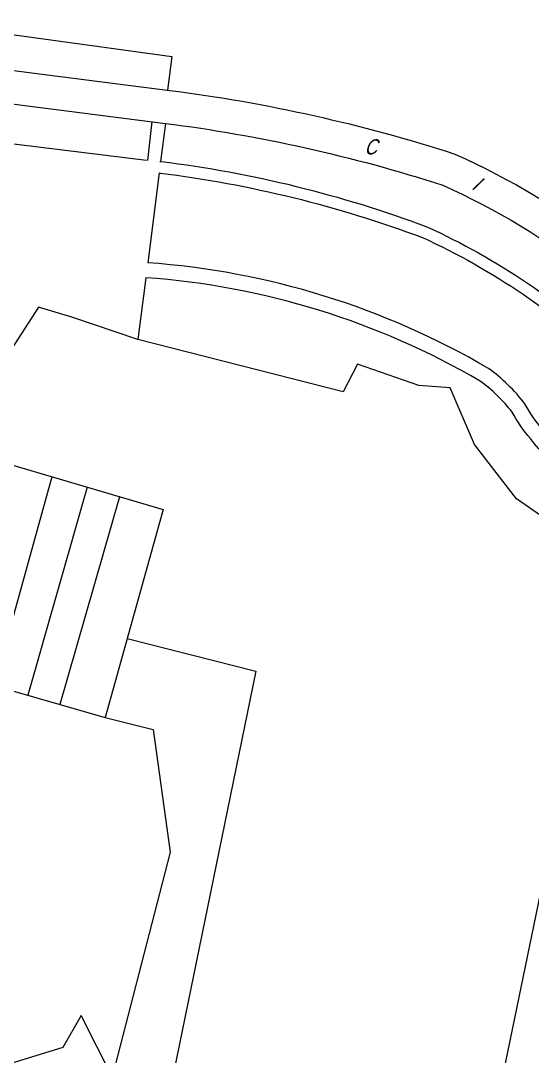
# Model space of a CAD drawing. Header units: metres. Extents: x -460 to 31334, y -1777 to 24987.
# Drawn here: x 104.643 to 104.987, y -745.345 to -744.65 of the extents above; entities that cross this region are included whole.
import ezdxf
from ezdxf.enums import TextEntityAlignment as Align

# ---------------------------------------------------------------- set-up
doc = ezdxf.new("R2010")
doc.units = ezdxf.units.M
doc.header["$MEASUREMENT"] = 0
doc.layers.add('VICINITY_MAP', color=7, linetype='Continuous', lineweight=13)
doc.styles.add('LOT_NO', font='ARIALN.TTF', dxfattribs={"width": 1.5})

# ---------------------------------------------------------------- blocks, each defined once
blk = doc.blocks.new('KQEFDFDFG')
at = {"layer": 'VICINITY_MAP', "color": 250, "lineweight": 0}
for p, q in [((26230.715, 5341.324), (26243.142, 5339.621)), ((26243.142, 5339.621), (26242.936, 5338.01)), ((26242.19, 5336.501), (26241.98, 5334.649)), ((26242.839, 5336.418), (26242.607, 5334.598)), ((26229.925, 5336.15), (26241.93, 5334.655)), ((26242.536, 5334.047), (26241.989, 5329.758)), ((26241.897, 5329.039), (26241.52, 5326.09)), ((26237.415, 5319.529), (26234.638, 5309.552)), ((26239.096, 5319.034), (26236.263, 5309.084)), ((26240.649, 5318.576), (26237.786, 5308.645))]:
    blk.add_line(p, q, dxfattribs=at)
for points in [[(26216.653, 5339.982), (26229.631, 5338.102), (26242.839, 5336.418, -0.046331), (26256.1, 5333.461, -0.119959), (26269.149, 5323.285), (26271.752, 5320.484)], [(26230.465, 5339.599), (26243.04, 5337.996, -0.046626), (26256.672, 5334.949, -0.120095), (26270.353, 5324.327), (26274.862, 5319.55)], [(26242.57, 5334.601), (26242.637, 5334.596, -0.058904), (26255.333, 5331.473, -0.084162), (26264.428, 5325.316, -0.084162)], [(26242.533, 5334.047), (26242.584, 5334.044, -0.058747), (26255.12, 5330.96, -0.085763), (26264.206, 5324.76, -0.084015)], [(26262.505, 5320.437, -0.132023), (26260.848, 5321.802, -0.054848), (26260.016, 5323.017, 0.073137), (26258.273, 5324.706, 0.114873), (26241.989, 5329.758, 0.114873)], [(26262.206, 5319.779, -0.130282), (26260.278, 5321.356, -0.051659), (26259.408, 5322.622, 0.070162), (26257.878, 5324.099, 0.114908), (26241.897, 5329.039, 0.114635)]]:
    blk.add_lwpolyline(points, format="xyb", dxfattribs=at)
for points in [[(26264.023, 5315.412), (26259.615, 5318.476), (26257.602, 5321.076), (26256.44, 5323.778), (26254.953, 5323.89), (26252.015, 5324.906), (26251.337, 5323.583), (26241.52, 5326.09), (26238.362, 5327.158), (26236.766, 5327.626), (26233.368, 5322.381), (26232.935, 5320.442), (26233.63, 5320.432), (26234.067, 5320.515), (26242.729, 5317.963), (26239.956, 5308.019), (26242.258, 5307.454), (26243.062, 5301.594), (26240.298, 5290.856), (26241.078, 5290.032), (26246.785, 5291.061), (26258.307, 5287.704), (26264.023, 5315.412)], [(26227.087, 5312.201), (26231.086, 5310.576), (26239.956, 5308.019)], [(26241.009, 5311.796), (26247.158, 5310.235), (26243.095, 5290.396)], [(26240.298, 5290.856), (26238.808, 5293.786), (26237.929, 5292.253), (26235.396, 5291.475), (26235.352, 5293.717), (26233.486, 5292.952), (26234.285, 5295.494), (26234.784, 5297.828), (26231.674, 5298.675), (26229.725, 5299.06), (26231.564, 5304.189), (26228.694, 5305.283), (26229.258, 5307.235), (26231.06, 5308.18), (26231.723, 5309.268)]]:
    blk.add_lwpolyline(points, dxfattribs=at)
at = {"layer": 'VICINITY_MAP', "color": 250, "lineweight": 0, "style": 'LOT_NO', "oblique": 20}
for s, rotation, p in [('C', 1.1421, (26252.638, 5334.717)), ('I', 333.8019, (26257.428, 5333.051))]:
    blk.add_text(s, height=0.719, rotation=rotation, dxfattribs=at).set_placement(p, align=Align.BOTTOM_CENTER)

msp = doc.modelspace()

# ---------------------------------------------------------------- block references
at = {"color": 252, "lineweight": 13, "xscale": 0.01406005031200456, "yscale": 0.01406005031200456, "zscale": 0.01406005031200456}
msp.add_blockref('KQEFDFDFG', (-264.23522, -819.74891), dxfattribs=at)

doc.saveas('drawing.dxf')
